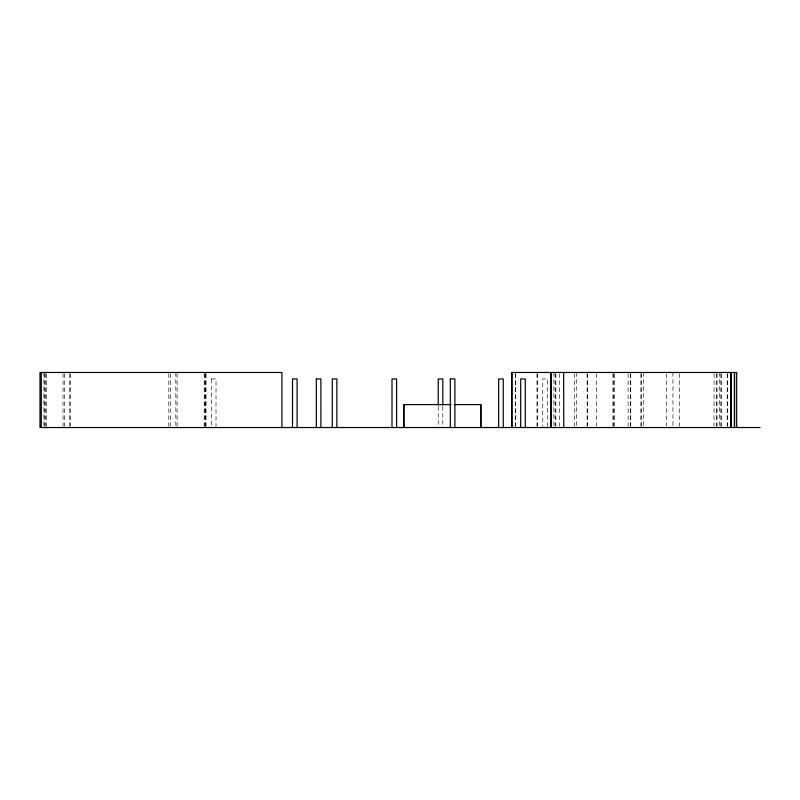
<?xml version="1.0" encoding="UTF-8"?>
<svg xmlns="http://www.w3.org/2000/svg" width="800" height="800" viewBox="0 0 800 800"><rect width="100%" height="100%" fill="white"/><g stroke="black" fill="none" stroke-linecap="round" stroke-linejoin="round"><path stroke-width="0.6" stroke-dasharray="4 3" d="M211.44 378.93L216.01 378.93L216.02 426.28M727.43 373.69L727.43 426.31M727.19 373.69L727.19 426.31M721.36 373.69L721.36 426.31M720.81 373.69L720.81 426.31M719.29 372.47L719.29 426.31M717.06 373.69L717.06 426.31M716.34 373.69L716.42 426.31M714.1 373.69L714.03 426.31M679.33 373.69L679.33 426.31M672.95 372.47L672.95 426.31M666.4 373.69L666.4 426.31M643.43 372.47L643.43 426.31M641.12 373.69L641.12 426.31M641.04 373.69L641.04 426.31M630.75 373.69L630.75 426.31M630.51 373.69L630.51 426.31M628.12 373.69L628.12 426.31M614.48 373.69L614.48 426.31M613.2 373.69L613.2 426.31M613.04 373.69L613.04 426.31M596.29 373.69L596.37 426.31M587.44 373.69L587.44 426.31M587.12 373.69L587.12 426.31M576.59 372.47L576.59 426.31M574.67 373.69L574.67 426.31M559.52 373.69L559.6 426.31M555.85 373.69L555.85 426.31M555.13 373.69L555.13 426.31M553.85 372.47L553.85 426.31M547.33 426.28L547.33 378.93L542.76 378.93L542.75 426.28M537.26 373.69L537.26 426.31M537.02 373.69L537.02 426.31M515.73 373.69L515.73 426.31M515.49 373.69L515.49 426.31M442.81 406.34L442.81 426.28M438.22 406.34L438.22 426.28M211.43 378.93L211.43 426.28M205.99 373.69L205.99 426.31M205.75 373.69L205.75 426.31M204.96 373.69L204.96 426.31M204.24 373.69L204.24 426.31M177.12 373.69L177.12 426.31M175.84 372.47L175.84 426.31M170.5 373.69L170.5 426.31M168.82 373.69L168.82 426.31M70.55 373.69L70.55 426.31M69.67 373.69L69.67 426.31M64.33 373.69L64.33 426.31M63.05 373.69L63.05 426.31M46.46 373.69L46.46 426.31M45.58 373.69L45.58 426.31M44.71 373.69L44.71 426.31M43.91 372.47L43.91 426.31"/><path stroke-width="1.2" d="M316.32 378.93L320.89 378.93L320.9 427.53M450.32 378.93L454.89 378.93L454.9 427.53M451.15 404.59L403.65 404.59L403.65 427.53M454.61 404.59L480.95 404.59L480.95 427.53M760 427.53L40 427.53L40 372.47L281.93 372.47L281.93 427.53M736.68 427.53L736.68 372.47L511.66 372.47L511.66 427.53M734.6 372.47L734.6 427.53M734.37 372.47L734.37 427.53M731.17 372.47L731.17 427.53M730.78 372.47L730.78 427.53M563.67 372.47L563.75 427.53M550.98 372.47L550.98 427.53M550.82 372.47L550.82 427.53M525.29 427.53L525.29 378.93L520.71 378.93L520.7 427.53M511.98 372.47L511.98 427.53M503.25 427.53L503.25 378.93L498.67 378.93L498.66 427.53M480.71 404.59L480.71 427.53M450.31 378.93L450.31 427.53M442.81 405.1L442.81 378.93L438.23 378.93L438.22 405.1M403.97 404.59L403.97 427.53M396.59 427.53L396.59 378.93L392.01 378.93L392 427.53M336.86 427.53L336.86 378.93L332.28 378.93L332.27 427.53M316.31 378.93L316.31 427.53M297.1 427.53L297.1 378.93L292.52 378.93L292.51 427.53M41.28 372.47L41.28 427.53"/></g></svg>
